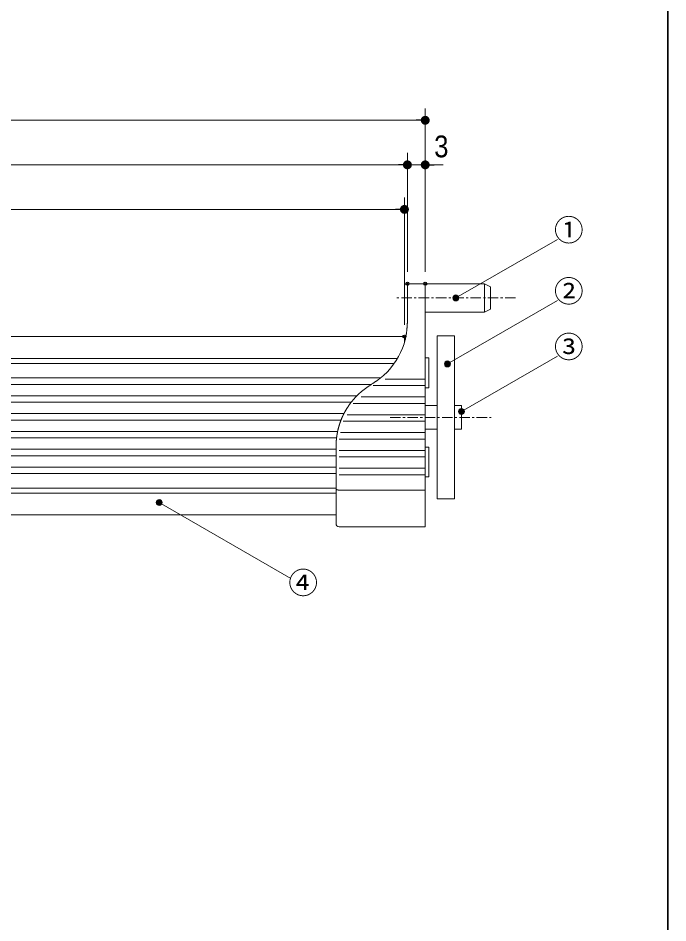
# Model space of a CAD drawing. Units: millimetres on the paper. Extents: x -396 to 396, y -304 to 304.
# Drawn here: x -98.1 to 11.2, y -152.2 to 0 of the extents above; entities that cross this region are included whole.
import ezdxf
from ezdxf.enums import TextEntityAlignment as Align

# ---------------------------------------------------------------- set-up
doc = ezdxf.new("R2010")
doc.units = ezdxf.units.MM
doc.header["$PDMODE"] = 32
doc.header["$PDSIZE"] = 0.5
doc.linetypes.add('USER1', pattern=[2.91, 1.76, -0.4, 0.35, -0.4])
for name, color, linetype, lineweight in [('0-0_1図面枠', 7, 'Continuous', 20), ('0-1_2寸法-3', 7, 'Continuous', 15), ('0-2_2寸法-2', 7, 'Continuous', 15), ('0-3_0', 7, 'Continuous', 25), ('0-5_2寸法-1', 7, 'Continuous', 15), ('0-6_3一般', 7, 'Continuous', 15)]:
    doc.layers.add(name, color=color, linetype=linetype, lineweight=lineweight)
doc.layers.add('0-4_Defpoints', color=7, linetype='Continuous')
doc.styles.add('ＭＳ Ｐゴシック', font='')
doc.styles.get('ＭＳ Ｐゴシック').set_extended_font_data('MS PGothic')

# ---------------------------------------------------------------- blocks, each defined once
blk = doc.blocks.new('グループ-2')
at = {"layer": '0-0_1図面枠', "lineweight": 35}
blk.add_lwpolyline([(-190, 277), (190, 277), (190, -277), (-190, -277)], close=True, dxfattribs=at)
blk = doc.blocks.new('図面枠')
at = {"layer": '0-0_1図面枠'}
blk.add_blockref('グループ-2', (0, 0), dxfattribs=at)
blk = doc.blocks.new('_Dot')
at = {"layer": '0-3_0'}
blk.add_line((-0.5, 0), (-1, 0), dxfattribs=at)
for points in [[(0, 0), (-0.5, 0), (-0.4961, 0.0627)], [(0, 0), (-0.4961, -0.0627), (-0.5, 0)], [(0, 0), (-0.4961, 0.0627), (-0.4843, 0.1243)], [(0, 0), (-0.4843, -0.1243), (-0.4961, -0.0627)], [(0, 0), (-0.4843, 0.1243), (-0.4649, 0.1841)], [(0, 0), (-0.4649, -0.1841), (-0.4843, -0.1243)], [(0, 0), (-0.4649, 0.1841), (-0.4382, 0.2409)], [(0, 0), (-0.4382, -0.2409), (-0.4649, -0.1841)], [(0, 0), (-0.4382, 0.2409), (-0.4045, 0.2939)], [(0, 0), (-0.4045, -0.2939), (-0.4382, -0.2409)], [(0, 0), (-0.4045, 0.2939), (-0.3645, 0.3423)], [(0, 0), (-0.3645, -0.3423), (-0.4045, -0.2939)], [(0, 0), (-0.3645, 0.3423), (-0.3187, 0.3853)], [(0, 0), (-0.3187, -0.3853), (-0.3645, -0.3423)], [(0, 0), (-0.3187, 0.3853), (-0.2679, 0.4222)], [(0, 0), (-0.2679, -0.4222), (-0.3187, -0.3853)], [(0, 0), (-0.2679, 0.4222), (-0.2129, 0.4524)], [(0, 0), (-0.2129, -0.4524), (-0.2679, -0.4222)], [(0, 0), (-0.2129, 0.4524), (-0.1545, 0.4755)], [(0, 0), (-0.1545, -0.4755), (-0.2129, -0.4524)], [(0, 0), (-0.1545, 0.4755), (-0.0937, 0.4911)], [(0, 0), (-0.0937, -0.4911), (-0.1545, -0.4755)], [(0, 0), (-0.0937, 0.4911), (-0.0314, 0.499)], [(0, 0), (-0.0314, -0.499), (-0.0937, -0.4911)], [(0, 0), (-0.0314, 0.499), (0.0314, 0.499)], [(0, 0), (0.0314, -0.499), (-0.0314, -0.499)], [(0, 0), (0.0314, 0.499), (0.0937, 0.4911)], [(0, 0), (0.0937, 0.4911), (0.1545, 0.4755)], [(0, 0), (0.1545, 0.4755), (0.2129, 0.4524)], [(0, 0), (0.2129, 0.4524), (0.2679, 0.4222)], [(0, 0), (0.2679, 0.4222), (0.3187, 0.3853)], [(0, 0), (0.3187, 0.3853), (0.3645, 0.3423)], [(0, 0), (0.3645, 0.3423), (0.4045, 0.2939)], [(0, 0), (0.4045, 0.2939), (0.4382, 0.2409)], [(0, 0), (0.4382, 0.2409), (0.4649, 0.1841)], [(0, 0), (0.4649, 0.1841), (0.4843, 0.1243)], [(0, 0), (0.4843, 0.1243), (0.4961, 0.0627)], [(0, 0), (0.4961, 0.0627), (0.5, 0)], [(0, 0), (0.0937, -0.4911), (0.0314, -0.499)], [(0, 0), (0.1545, -0.4755), (0.0937, -0.4911)], [(0, 0), (0.2129, -0.4524), (0.1545, -0.4755)], [(0, 0), (0.2679, -0.4222), (0.2129, -0.4524)], [(0, 0), (0.3187, -0.3853), (0.2679, -0.4222)], [(0, 0), (0.3645, -0.3423), (0.3187, -0.3853)], [(0, 0), (0.4045, -0.2939), (0.3645, -0.3423)], [(0, 0), (0.4382, -0.2409), (0.4045, -0.2939)], [(0, 0), (0.4649, -0.1841), (0.4382, -0.2409)], [(0, 0), (0.4843, -0.1243), (0.4649, -0.1841)], [(0, 0), (0.4961, -0.0627), (0.4843, -0.1243)], [(0, 0), (0.5, 0), (0.4961, -0.0627)]]:
    blk.add_solid(points, dxfattribs=at)
blk = doc.blocks.new('グループ-8')
at = {"layer": '0-6_3一般'}
for p, q in [((146.162, -51.172), (146.162, -45.194)), ((149.162, -44.694), (146.662, -44.694)), ((159.162, -44.694), (149.055, -44.694)), ((149.162, -44.728), (149.162, -44.694)), ((149.162, -54.194), (149.162, -44.728)), ((149.261, -44.819), (149.262, -44.823)), ((160.162, -45.194), (159.162, -44.694)), ((159.162, -49.494), (159.162, -44.694)), ((160.162, -45.194), (160.162, -48.994)), ((149.262, -49.494), (159.162, -49.494)), ((159.162, -49.494), (160.162, -48.994)), ((146.159, -51.245), (146.162, -51.172)), ((145.662, -53.594), (-47.338, -53.594)), ((145.662, -54.6), (145.662, -53.594)), ((154.062, -53.492), (151.162, -53.492)), ((151.162, -53.626), (151.162, -53.492)), ((151.162, -57.379), (151.162, -53.626)), ((154.062, -53.492), (154.062, -53.626)), ((154.062, -57.379), (154.062, -53.626)), ((-46.178, -57.261), (144.503, -57.261)), ((151.162, -60.843), (151.162, -57.379)), ((154.062, -57.379), (154.062, -60.843)), ((143.957, -58.105), (-45.632, -58.105)), ((141.63, -60.556), (-43.291, -60.556)), ((142.051, -60.213), (142.082, -60.188)), ((142.082, -60.188), (142.851, -59.449)), ((142.412, -60.756), (149.162, -60.756)), ((149.162, -61.832), (149.162, -60.756)), ((154.062, -79.896), (154.062, -60.843)), ((140.105, -61.632), (-41.78, -61.632)), ((139.468, -62.059), (139.506, -62.032)), ((140.418, -61.832), (149.162, -61.832)), ((149.162, -63.756), (149.162, -61.832)), ((149.162, -62.194), (149.762, -62.194)), ((137.666, -63.556), (-39.345, -63.556)), ((137.989, -63.232), (138.026, -63.196)), ((138.365, -63.756), (149.162, -63.756)), ((149.162, -64.832), (149.162, -63.756)), ((136.705, -64.632), (-38.384, -64.632)), ((136.606, -64.759), (136.635, -64.721)), ((137.032, -64.832), (149.162, -64.832)), ((149.162, -66.756), (149.162, -64.832)), ((151.162, -65.194), (149.162, -65.194)), ((155.262, -65.194), (154.062, -65.194)), ((155.262, -65.194), (155.262, -69.194)), ((135.481, -66.556), (-37.154, -66.556)), ((135.578, -66.363), (135.597, -66.326)), ((136.037, -66.756), (149.162, -66.756)), ((149.162, -67.832), (149.162, -66.756)), ((134.993, -67.632), (-36.672, -67.632)), ((134.895, -67.891), (134.908, -67.851)), ((135.377, -67.832), (149.162, -67.832)), ((149.162, -69.756), (149.162, -67.832)), ((134.419, -69.556), (-36.093, -69.556)), ((134.431, -69.494), (134.439, -69.457)), ((134.927, -69.756), (149.162, -69.756)), ((149.162, -69.194), (151.162, -69.194)), ((149.162, -70.832), (149.162, -69.756)), ((154.062, -69.194), (155.262, -69.194)), ((134.244, -70.632), (-35.922, -70.632)), ((134.205, -71.007), (134.207, -70.982)), ((134.705, -70.832), (149.162, -70.832)), ((149.162, -72.756), (149.162, -70.832)), ((134.162, -72.556), (-35.838, -72.556)), ((134.162, -72.563), (134.162, -72.016)), ((134.162, -74.025), (134.162, -72.563)), ((134.662, -72.756), (149.162, -72.756)), ((149.162, -72.194), (149.762, -72.194)), ((149.162, -73.832), (149.162, -72.756)), ((149.762, -72.194), (149.762, -77.194)), ((134.162, -73.632), (-35.838, -73.632)), ((134.162, -75.563), (134.162, -74.025)), ((134.662, -73.832), (149.162, -73.832)), ((149.162, -75.756), (149.162, -73.832)), ((134.162, -75.556), (-35.838, -75.556)), ((134.162, -77.025), (134.162, -75.563)), ((134.662, -75.756), (149.162, -75.756)), ((149.162, -76.832), (149.162, -75.756)), ((134.162, -76.632), (-35.838, -76.632)), ((134.162, -79.159), (134.162, -77.025)), ((134.662, -76.832), (149.162, -76.832)), ((149.162, -79.42), (149.162, -76.832)), ((149.162, -77.194), (149.762, -77.194)), ((-35.838, -79.083), (134.162, -79.083)), ((134.162, -85.094), (134.162, -79.159)), ((134.162, -79.927), (-35.838, -79.927)), ((134.647, -79.42), (134.662, -79.42)), ((134.662, -79.42), (149.162, -79.42)), ((149.162, -85.594), (149.162, -79.42)), ((154.062, -79.896), (154.062, -80.896)), ((151.162, -80.896), (154.062, -80.896)), ((-35.838, -83.594), (134.162, -83.594)), ((134.662, -85.594), (149.162, -85.594))]:
    blk.add_line(p, q, dxfattribs=at)
at = {"layer": '0-6_3一般', "linetype": 'USER1'}
for p, q in [((164.362, -47.094), (144.262, -47.094)), ((143.262, -67.194), (160.262, -67.194))]:
    blk.add_line(p, q, dxfattribs=at)
at = {"layer": '0-6_3一般'}
for points in [[(149.162, -44.694), (149.167, -44.694), (149.171, -44.694), (149.175, -44.695), (149.179, -44.696), (149.183, -44.697), (149.187, -44.698), (149.191, -44.699), (149.194, -44.701), (149.198, -44.703), (149.201, -44.705), (149.204, -44.707), (149.208, -44.71), (149.211, -44.712), (149.214, -44.715), (149.216, -44.718), (149.219, -44.722), (149.222, -44.725), (149.224, -44.729), (149.227, -44.733), (149.229, -44.737), (149.231, -44.742), (149.233, -44.746), (149.235, -44.75), (149.237, -44.754), (149.239, -44.759), (149.241, -44.763), (149.243, -44.767), (149.245, -44.772), (149.247, -44.776), (149.248, -44.78), (149.25, -44.784), (149.252, -44.789), (149.253, -44.793), (149.255, -44.797), (149.256, -44.802), (149.257, -44.806), (149.259, -44.81), (149.26, -44.815), (149.261, -44.819)], [(145.806, -54.073), (145.823, -54.002), (145.839, -53.93), (145.855, -53.859), (145.87, -53.787), (145.885, -53.716), (145.899, -53.644), (145.913, -53.572), (145.926, -53.501), (145.939, -53.429), (145.952, -53.357), (145.964, -53.284), (145.975, -53.212), (145.986, -53.14), (145.997, -53.068), (146.007, -52.995), (146.016, -52.923), (146.026, -52.85), (146.034, -52.777), (146.043, -52.705), (146.05, -52.632), (146.058, -52.559), (146.065, -52.486), (146.072, -52.413), (146.079, -52.34), (146.086, -52.267), (146.092, -52.194), (146.099, -52.121), (146.105, -52.048), (146.111, -51.975), (146.116, -51.902), (146.122, -51.829), (146.127, -51.756), (146.132, -51.683), (146.137, -51.61), (146.142, -51.537), (146.146, -51.464), (146.151, -51.391), (146.155, -51.318), (146.159, -51.245)], [(149.162, -60.756), (149.162, -59.794), (149.162, -54.194)], [(149.162, -57.194), (149.762, -57.194), (149.762, -62.194)], [(140.819, -61.156), (140.852, -61.134), (140.885, -61.112), (140.917, -61.089), (140.95, -61.066), (140.983, -61.043), (141.015, -61.021), (141.048, -60.998), (141.08, -60.974), (141.112, -60.951), (141.144, -60.928), (141.177, -60.904), (141.209, -60.881), (141.241, -60.857), (141.273, -60.833), (141.304, -60.809), (141.336, -60.785), (141.368, -60.761), (141.399, -60.737), (141.431, -60.712), (141.462, -60.688), (141.493, -60.663), (141.525, -60.639), (141.556, -60.614), (141.587, -60.589), (141.618, -60.564), (141.65, -60.54), (141.681, -60.515), (141.712, -60.49), (141.743, -60.465), (141.774, -60.44), (141.805, -60.415), (141.836, -60.39), (141.866, -60.365), (141.897, -60.339), (141.928, -60.314), (141.959, -60.289), (141.99, -60.264), (142.02, -60.238), (142.051, -60.213)], [(151.162, -80.896), (151.162, -79.896), (151.162, -60.843)], [(138.026, -63.196), (138.061, -63.164), (138.096, -63.133), (138.131, -63.101), (138.166, -63.07), (138.202, -63.039), (138.237, -63.008), (138.273, -62.977), (138.309, -62.947), (138.345, -62.916), (138.381, -62.886), (138.417, -62.856), (138.453, -62.826), (138.49, -62.796), (138.526, -62.767), (138.563, -62.737), (138.6, -62.708), (138.637, -62.679), (138.674, -62.65), (138.711, -62.621), (138.749, -62.592), (138.786, -62.563), (138.824, -62.535), (138.861, -62.506), (138.899, -62.478), (138.936, -62.45), (138.974, -62.421), (139.012, -62.393), (139.049, -62.365), (139.087, -62.337), (139.125, -62.309), (139.163, -62.281), (139.201, -62.253), (139.239, -62.225), (139.277, -62.197), (139.315, -62.169), (139.353, -62.142), (139.391, -62.114), (139.429, -62.087), (139.468, -62.059)], [(139.506, -62.032), (139.722, -61.888), (139.934, -61.747), (140.14, -61.609), (140.361, -61.462), (140.588, -61.31), (140.819, -61.156)], [(136.635, -64.721), (136.667, -64.68), (136.699, -64.64), (136.732, -64.6), (136.764, -64.56), (136.797, -64.52), (136.83, -64.48), (136.863, -64.44), (136.896, -64.401), (136.929, -64.361), (136.963, -64.322), (136.996, -64.283), (137.03, -64.244), (137.064, -64.205), (137.098, -64.166), (137.132, -64.127), (137.167, -64.089), (137.201, -64.05), (137.236, -64.012), (137.271, -63.974), (137.306, -63.936), (137.341, -63.898), (137.376, -63.86), (137.411, -63.822), (137.446, -63.785), (137.482, -63.747), (137.517, -63.71), (137.553, -63.672), (137.589, -63.635), (137.625, -63.598), (137.661, -63.561), (137.697, -63.524), (137.733, -63.487), (137.769, -63.45), (137.806, -63.414), (137.842, -63.377), (137.879, -63.341), (137.915, -63.304), (137.952, -63.268), (137.989, -63.232)], [(135.597, -66.326), (135.621, -66.284), (135.644, -66.243), (135.668, -66.201), (135.692, -66.16), (135.716, -66.119), (135.74, -66.077), (135.764, -66.036), (135.789, -65.995), (135.813, -65.954), (135.838, -65.913), (135.863, -65.872), (135.888, -65.831), (135.913, -65.791), (135.938, -65.75), (135.963, -65.71), (135.989, -65.669), (136.014, -65.629), (136.04, -65.588), (136.066, -65.548), (136.092, -65.508), (136.118, -65.468), (136.144, -65.428), (136.17, -65.388), (136.197, -65.348), (136.223, -65.308), (136.25, -65.269), (136.277, -65.229), (136.304, -65.189), (136.331, -65.15), (136.358, -65.111), (136.385, -65.071), (136.412, -65.032), (136.44, -64.993), (136.467, -64.954), (136.495, -64.915), (136.523, -64.876), (136.55, -64.837), (136.578, -64.798), (136.606, -64.759)], [(134.908, -67.851), (134.923, -67.812), (134.938, -67.773), (134.953, -67.734), (134.968, -67.695), (134.983, -67.656), (134.999, -67.617), (135.015, -67.578), (135.03, -67.539), (135.046, -67.501), (135.062, -67.462), (135.078, -67.423), (135.095, -67.385), (135.111, -67.346), (135.128, -67.308), (135.145, -67.27), (135.161, -67.231), (135.178, -67.193), (135.196, -67.155), (135.213, -67.117), (135.23, -67.079), (135.248, -67.041), (135.266, -67.003), (135.283, -66.965), (135.301, -66.927), (135.319, -66.889), (135.337, -66.851), (135.355, -66.814), (135.373, -66.776), (135.391, -66.738), (135.41, -66.7), (135.428, -66.663), (135.447, -66.625), (135.465, -66.588), (135.484, -66.55), (135.502, -66.513), (135.521, -66.475), (135.54, -66.438), (135.559, -66.401), (135.578, -66.363)], [(134.439, -69.457), (134.448, -69.416), (134.457, -69.375), (134.467, -69.334), (134.476, -69.293), (134.486, -69.253), (134.496, -69.212), (134.506, -69.172), (134.516, -69.131), (134.526, -69.09), (134.537, -69.05), (134.548, -69.01), (134.558, -68.969), (134.569, -68.929), (134.58, -68.888), (134.592, -68.848), (134.603, -68.808), (134.615, -68.768), (134.626, -68.727), (134.638, -68.687), (134.65, -68.647), (134.662, -68.607), (134.674, -68.567), (134.686, -68.527), (134.699, -68.487), (134.711, -68.447), (134.724, -68.407), (134.736, -68.367), (134.749, -68.327), (134.762, -68.288), (134.775, -68.248), (134.788, -68.208), (134.801, -68.168), (134.814, -68.128), (134.827, -68.089), (134.84, -68.049), (134.854, -68.009), (134.867, -67.97), (134.881, -67.93), (134.895, -67.891)], [(134.207, -70.982), (134.211, -70.943), (134.214, -70.905), (134.218, -70.866), (134.222, -70.828), (134.226, -70.79), (134.23, -70.751), (134.235, -70.713), (134.239, -70.675), (134.244, -70.636), (134.249, -70.598), (134.253, -70.56), (134.258, -70.522), (134.263, -70.483), (134.269, -70.445), (134.274, -70.407), (134.279, -70.369), (134.285, -70.331), (134.291, -70.292), (134.296, -70.254), (134.302, -70.216), (134.308, -70.178), (134.315, -70.14), (134.321, -70.102), (134.327, -70.064), (134.333, -70.026), (134.34, -69.988), (134.346, -69.95), (134.353, -69.912), (134.36, -69.874), (134.366, -69.836), (134.373, -69.798), (134.38, -69.76), (134.387, -69.722), (134.394, -69.684), (134.401, -69.646), (134.409, -69.608), (134.416, -69.57), (134.423, -69.532), (134.431, -69.494)], [(134.162, -72.016), (134.163, -71.99), (134.163, -71.964), (134.163, -71.939), (134.164, -71.913), (134.164, -71.887), (134.164, -71.861), (134.165, -71.835), (134.166, -71.809), (134.166, -71.783), (134.167, -71.757), (134.168, -71.731), (134.168, -71.706), (134.169, -71.68), (134.17, -71.654), (134.171, -71.628), (134.172, -71.602), (134.173, -71.576), (134.174, -71.55), (134.175, -71.524), (134.176, -71.499), (134.178, -71.473), (134.179, -71.447), (134.18, -71.421), (134.181, -71.395), (134.183, -71.369), (134.184, -71.343), (134.186, -71.318), (134.187, -71.292), (134.188, -71.266), (134.19, -71.24), (134.192, -71.214), (134.193, -71.188), (134.195, -71.162), (134.196, -71.137), (134.198, -71.111), (134.2, -71.085), (134.202, -71.059), (134.203, -71.033), (134.205, -71.007)], [(134.162, -79.159), (134.163, -79.174), (134.164, -79.188), (134.166, -79.202), (134.169, -79.216), (134.173, -79.229), (134.178, -79.241), (134.183, -79.253), (134.19, -79.265), (134.197, -79.276), (134.205, -79.286), (134.214, -79.296), (134.224, -79.306), (134.235, -79.315), (134.247, -79.323), (134.259, -79.331), (134.273, -79.338), (134.287, -79.345), (134.302, -79.351), (134.318, -79.357), (134.335, -79.363), (134.353, -79.367), (134.37, -79.372), (134.387, -79.377), (134.404, -79.381), (134.421, -79.385), (134.438, -79.389), (134.454, -79.393), (134.471, -79.396), (134.488, -79.399), (134.504, -79.402), (134.52, -79.405), (134.536, -79.408), (134.553, -79.41), (134.569, -79.412), (134.584, -79.414), (134.6, -79.416), (134.616, -79.417), (134.631, -79.419), (134.647, -79.42)]]:
    blk.add_lwpolyline(points, dxfattribs=at)
for centre, radius, start, end in [((146.662, -45.194), 0.5, 89.99738, 180.00006), ((149.262, -49.594), 0.1, 89.9665, 180.02496), ((134.162, -51.172), 12, 316.38845, 346.00838), ((134.662, -85.094), 0.5, 180.00052, 269.99543)]:
    blk.add_arc(centre, radius, start, end, dxfattribs=at)

msp = doc.modelspace()

# ---------------------------------------------------------------- hatches: boundary and pattern name
at = {"layer": '0-1_2寸法-3'}
for points in [[(-23.937, -47.094, 1), (-24.938, -47.094, 1)], [(-25.349, -58.194, 1), (-26.351, -58.194, 1)], [(-22.987, -66.194, 1), (-23.988, -66.194, 1)], [(-73.849, -81.516, 1), (-74.851, -81.516, 1)]]:
    msp.add_hatch(color=256, dxfattribs=at).paths.add_polyline_path(points)

# ---------------------------------------------------------------- linework, layer by layer
for p, q in [((-24.438, -47.094), (-7.355, -37.231)), ((-25.85, -58.194), (-7.355, -47.516)), ((-23.488, -66.194), (-7.355, -56.88)), ((-74.35, -81.516), (-52.228, -94.287))]:
    msp.add_line(p, q, dxfattribs=at)
for centre in [(-24.438, -47.094), (-25.85, -58.194), (-23.488, -66.194), (-74.35, -81.516)]:
    msp.add_circle(centre, 0.501, dxfattribs=at)
at = {"layer": '0-2_2寸法-2'}
for p, q in [((-32.588, -42.694), (-32.588, -22.694)), ((-29.588, -42.694), (-29.588, -22.694)), ((-34.088, -24.694), (-35.589, -24.694)), ((-32.588, -24.694), (-29.588, -24.694)), ((-28.087, -24.694), (-26.586, -24.694))]:
    msp.add_line(p, q, dxfattribs=at)
at = {"layer": '0-4_Defpoints'}
for p in [(-32.588, -24.694), (-29.588, -24.694), (-33.088, -32.194), (-32.588, -44.694), (-29.588, -44.694), (-33.088, -53.594)]:
    msp.add_point(p, dxfattribs=at)
at = {"layer": '0-5_2寸法-1'}
for p, q in [((-29.588, -22.694), (-29.588, -15.194)), ((-31.088, -17.194), (-228.087, -17.194)), ((-32.588, -42.694), (-32.588, -22.694)), ((-225.087, -24.694), (-34.088, -24.694)), ((-33.088, -51.594), (-33.088, -30.194)), ((-224.587, -32.194), (-34.588, -32.194))]:
    msp.add_line(p, q, dxfattribs=at)

# ---------------------------------------------------------------- block references
at = {"layer": '0-0_1図面枠'}
msp.add_blockref('図面枠', (-178.75, 0), dxfattribs=at)
at = {"layer": '0-2_2寸法-2', "xscale": 1.500684, "yscale": 1.500684}
msp.add_blockref('_Dot', (-32.588, -24.694), dxfattribs=at)
at = {"layer": '0-2_2寸法-2', "xscale": 1.500684, "yscale": 1.500684, "rotation": 180}
msp.add_blockref('_Dot', (-29.588, -24.694), dxfattribs=at)
at = {"layer": '0-5_2寸法-1', "xscale": 1.500684, "yscale": 1.500684}
for p in [(-29.588, -17.194), (-32.588, -24.694), (-33.088, -32.194)]:
    msp.add_blockref('_Dot', p, dxfattribs=at)
at = {"layer": '0-6_3一般'}
msp.add_blockref('グループ-8', (-178.75, 0), dxfattribs=at)

# ---------------------------------------------------------------- texts
at = {"layer": '0-1_2寸法-3', "style": 'ＭＳ Ｐゴシック'}
for s, p in [('①', (-7.928, -38.604)), ('②', (-7.928, -48.889)), ('③', (-7.928, -58.253)), ('④', (-52.628, -97.96))]:
    msp.add_text(s, height=3.666, dxfattribs=at).set_placement(p, align=Align.BOTTOM_LEFT)
at = {"layer": '0-2_2寸法-2', "style": 'ＭＳ Ｐゴシック', "width": 0.9}
msp.add_text('3', height=3.666, dxfattribs=at).set_placement((-28.08, -24.521), align=Align.BOTTOM_LEFT)

doc.saveas('drawing.dxf')
